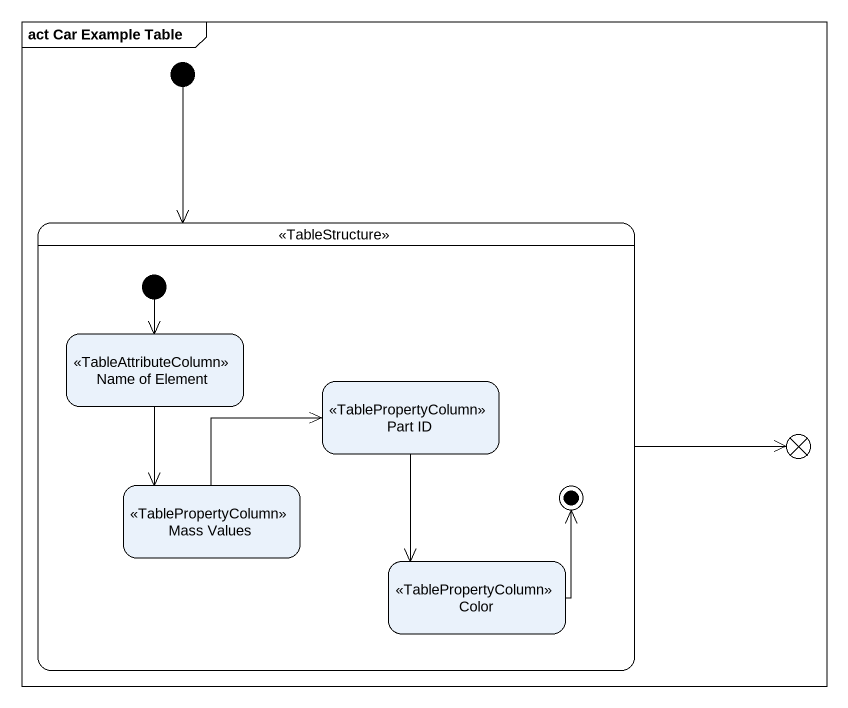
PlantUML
@startuml
mainframe act Car Example Table
hide empty description
state " " as state1 <<TableStructure>> {
  state "Name of Element" as Name_of_Element <<TableAttributeColumn>>
  state "Part ID" as Part_ID <<TablePropertyColumn>>
  state "Mass Values" as Mass_Values <<TablePropertyColumn>>
  state Color <<TablePropertyColumn>>
  [*] --> Name_of_Element
  Color -up-> [*]
}
state flowfinal1 <<end>>
[*] --> state1
state1 -right-> flowfinal1
Name_of_Element --> Mass_Values
Part_ID --> Color
Mass_Values -right-> Part_ID
@enduml
